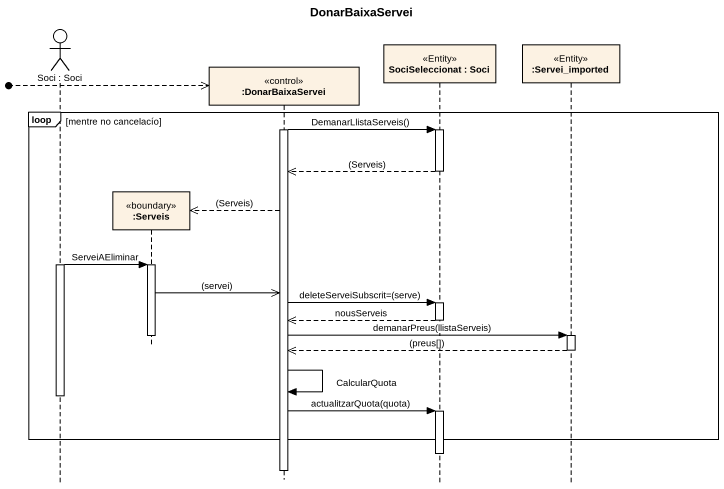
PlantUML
@startuml
title DonarBaixaServei
hide footbox
actor "Soci : Soci" as Soci
participant ":Serveis" as Serveis <<boundary>>
participant ":DonarBaixaServei" as DonarBaixaServei <<control>>
participant "SociSeleccionat : Soci" as SociSeleccionat <<Entity>>
participant ":Servei_imported" as Servei_imported <<Entity>>

[o-->> DonarBaixaServei
loop mentre no cancelacío
  activate DonarBaixaServei
  DonarBaixaServei -> SociSeleccionat : DemanarLlistaServeis()
  activate SociSeleccionat
  SociSeleccionat -->> DonarBaixaServei : (Serveis)
  deactivate SociSeleccionat
  DonarBaixaServei -->> Serveis ** : (Serveis)
  activate Soci
  Soci -> Serveis : ServeiAEliminar
  activate Serveis
  Serveis ->> DonarBaixaServei : (servei)
  DonarBaixaServei -> SociSeleccionat : deleteServeiSubscrit=(serve)
  activate SociSeleccionat
  SociSeleccionat -->> DonarBaixaServei : nousServeis
  deactivate SociSeleccionat
  DonarBaixaServei -> Servei_imported : demanarPreus(llistaServeis)
  activate Servei_imported
  deactivate Serveis
  Servei_imported -->> DonarBaixaServei : (preus[])
  deactivate Servei_imported
  DonarBaixaServei -> DonarBaixaServei : CalcularQuota
  deactivate Soci
  DonarBaixaServei -> SociSeleccionat : actualitzarQuota(quota)
  activate SociSeleccionat
end
deactivate SociSeleccionat
deactivate DonarBaixaServei
@enduml
